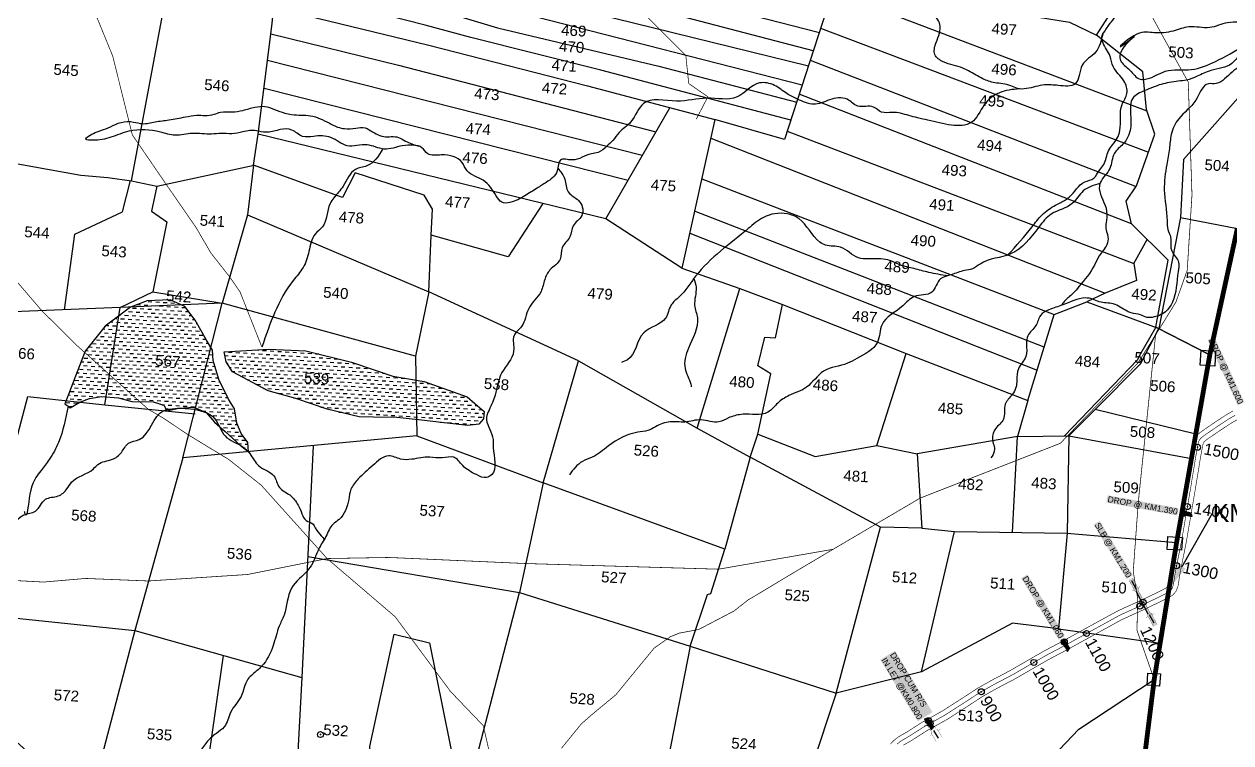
# Model space of a CAD drawing. Header units: inches. Extents: x 201618 to 222325, y 1599056 to 1612709.
# Drawn here: x 203298 to 205305, y 1600824 to 1602019 of the extents above; entities that cross this region are included whole.
import ezdxf
from ezdxf import colors
from ezdxf.entities.mleader import LeaderData, LeaderLine
from ezdxf.enums import TextEntityAlignment as Align
from ezdxf.math import Vec2, Vec3

# ---------------------------------------------------------------- set-up
doc = ezdxf.new("R2010")
doc.units = ezdxf.units.IN
doc.header["$LTSCALE"] = 15
doc.header["$MEASUREMENT"] = 0
doc.header["$PDMODE"] = 32
doc.header["$PDSIZE"] = 10
doc.linetypes.add('ACAD_ISO02W100', pattern=[15, 12, -3])
doc.linetypes.add('HIDDEN2', pattern=[0.1875, 0.125, -0.0625])
for name, color, linetype in [('CANAL1', 7, 'Continuous'), ('CSMark', 72, 'Continuous'), ('PLOTS', 7, 'Continuous'), ('PLOTS NO', 7, 'Continuous'), ('ROADS', 1, 'Continuous'), ('STREAMS', 4, 'Continuous'), ('STRUCTURE', 5, 'Continuous'), ('TANKS', 4, 'Continuous'), ('text2', 7, 'Continuous'), ('VILLAGE BOUNDARY STONES', 1, 'Continuous'), ('VILLAGE BOUNDAY', 5, 'Continuous'), ('VILLAGE STONES', 240, 'Continuous')]:
    doc.layers.add(name, color=color, linetype=linetype)
doc.styles.get("Standard").update_dxf_attribs({"font": 'arial.ttf'})
doc.dimstyles.get("Standard").update_dxf_attribs({"dimtxt": 0.18, "dimasz": 0.18, "dimexe": 0.18, "dimexo": 0.0625, "dimgap": 0.09, "dimtad": 0, "dimtih": 1, "dimtoh": 1, "dimdec": 4, "dimzin": 0, "dimdsep": 46, "dimtxsty": 'Standard', "dimcen": 0.09, "dimadec": 0, "dimazin": 0, "dimtfac": 1, "dimtdec": 4, "dimtofl": 0, "dimtmove": 0, "dimatfit": 3, "dimfxl": 1, "dimtolj": 1, "dimtzin": 0, "dimarcsym": 0})

# ---------------------------------------------------------------- blocks, each defined once
blk = doc.blocks.new('DROP')
h = blk.add_hatch()
h.set_pattern_fill('ANSI31', color=1, scale=10, angle=45)
h.set_pattern_definition([(90, (-324.4107, -25.7687), (-1.25, 0), [])])
h.paths.add_polyline_path([(-9.9, -4.3), (-13.8, 4.1), (13.8, 4.1), (10.2, -4.3)])
at = {"layer": 'STRUCTURE', "color": 5, "const_width": 0.49}
blk.add_lwpolyline([(-9.9, -4.3), (-13.8, 4.1), (13.8, 4.1), (10.2, -4.3), (-9.9, -4.3)], dxfattribs=at)
at = {"layer": 'STRUCTURE', "color": 5}
blk.add_circle((0, 0), 1.33, dxfattribs=at)
blk = doc.blocks.new('OT')
at = {"layer": 'STRUCTURE', "color": 190}
for points, const_width in [([(769775.2, 1706601.8), (769775.2, 1706597.8), (769769.2, 1706593.8), (769761.8, 1706593.8), (769754.4, 1706593.8), (769748.4, 1706597.8), (769748.4, 1706601.8)], 0.5), ([(769751.4, 1706595.8), (769729.4, 1706595.8)], 0.5), ([(769751.4, 1706579), (769729.4, 1706579)], 0.5), ([(769748.4, 1706573), (769748.4, 1706577), (769754.4, 1706581), (769761.8, 1706581), (769761.8, 1706581), (769761.8, 1706581), (769769.2, 1706581), (769775.2, 1706577), (769775.2, 1706573)], 0.5), ([(769761.8, 1706593.8), (769761.8, 1706581)], 2.5)]:
    blk.add_lwpolyline(points, dxfattribs=dict(at, const_width=const_width))
at = {"layer": 'STRUCTURE', "color": 0}
blk.add_circle((769761.8, 1706587.4), 1.87, dxfattribs=at)
blk.add_leader([(769732.6, 1706587.4), (769753.8, 1706587.4)], dimstyle='Standard', override={"dimasz": 10, "dimgap": 0.09, "dimtad": 0}, dxfattribs=at)
blk = doc.blocks.new('SLB')
at = {"layer": 'STRUCTURE'}
h = blk.add_hatch(dxfattribs=at)
h.set_pattern_fill('DOTS', color=6, scale=20, angle=320.3722, style=0)
h.set_pattern_definition([(320.372247934, (-159.4327, -72.9564), (1.2786241598, 0.5641323054), [0, -1.25])])
h.paths.add_polyline_path([(769699.5, 1706871.1), (769699.5, 1706861.1), (769729.1, 1706861.1), (769732.1, 1706863.1), (769792.1, 1706863.1), (769795.1, 1706861.1), (769824.7, 1706861.1), (769824.7, 1706871.1), (769795.1, 1706871.1), (769792.1, 1706869.1), (769732.1, 1706869.1), (769729.1, 1706871.1)])
at = {"layer": 'STRUCTURE', "color": 6, "linetype": 'ACAD_ISO02W100', "ltscale": 0.5, "const_width": 0.5}
for points in [[(769699.5, 1706871.1), (769729.1, 1706871.1)], [(769699.5, 1706861.1), (769729.1, 1706861.1)], [(769795.1, 1706871.1), (769824.7, 1706871.1)], [(769795.1, 1706861.1), (769824.7, 1706861.1)]]:
    blk.add_lwpolyline(points, dxfattribs=at)
at = {"layer": 'STRUCTURE', "color": 6, "const_width": 0.628}
for points in [[(769726.1, 1706877.1), (769726.1, 1706873.1), (769732.1, 1706869.1), (769792.1, 1706869.1), (769798.1, 1706873.1), (769798.1, 1706877.1)], [(769726.1, 1706855.1), (769726.1, 1706859.1), (769732.1, 1706863.1), (769792.1, 1706863.1), (769798.1, 1706859.1), (769798.1, 1706855.1)]]:
    blk.add_lwpolyline(points, dxfattribs=at)
at = {"layer": 'STRUCTURE', "color": 6}
blk.add_lwpolyline([(769732.1, 1706863.1), (769792.1, 1706863.1)], dxfattribs=at)
blk.add_lwpolyline([(769732.1, 1706863.1), (769792.1, 1706863.1)], dxfattribs=at)
at = {"layer": 'STRUCTURE', "color": 0}
blk.add_circle((769762.1, 1706866.1), 1.24, dxfattribs=at)
for points in [[(769703.8, 1706866), (769726.7, 1706866)], [(769818.6, 1706865.8), (769795.7, 1706865.8)]]:
    blk.add_leader(points, dimstyle='Standard', override={"dimasz": 10, "dimgap": 0.09, "dimtad": 0}, dxfattribs=at)

msp = doc.modelspace()

# ---------------------------------------------------------------- hatches: boundary and pattern name
at = {"layer": 'TANKS'}
h = msp.add_hatch(dxfattribs=at)
h.set_pattern_fill('DASH', color=256, scale=1.9816, angle=-3.6104)
h.set_pattern_definition([(356.38964, (193844.571, 1595630.348), (6.67528, 5.8829062), [6.2915795, -6.2915795])])
h.paths.add_polyline_path([(203671.2, 1601308.3), (203670.3, 1601323.9), (203659.4, 1601338.8), (203652.2, 1601355.7), (203648, 1601379.6), (203638.3, 1601395.7), (203621.8, 1601428.7), (203612.7, 1601460.1), (203611.6, 1601477.2), (203601.3, 1601494), (203582.4, 1601526.9), (203565.3, 1601550.1), (203540.9, 1601561), (203503.1, 1601559.4), (203475.3, 1601548.9), (203433.2, 1601517), (203399.6, 1601475.7), (203383.5, 1601433.9), (203371.8, 1601403.5), (203365.8, 1601388), (203371.4, 1601383.9), (203375, 1601381.3), (203390.7, 1601390.7), (203406.8, 1601396.8), (203426.7, 1601399.9), (203455.4, 1601398), (203477.2, 1601391.8), (203512.8, 1601391.5), (203530.5, 1601385.5), (203535.3, 1601376.2), (203555.3, 1601380.7), (203580.7, 1601382.2), (203600.9, 1601373.4), (203614.8, 1601357.7), (203632.4, 1601342.1), (203646, 1601330), (203657.4, 1601319.1)])
h.paths.add_polyline_path([(203630.9, 1601474.7), (203704.8, 1601478.9), (203766.8, 1601476.3), (203842.7, 1601457.5), (203911.5, 1601434), (203963.3, 1601425.3), (204034.9, 1601399.5), (204047.6, 1601388.5), (204063.3, 1601375), (204062.3, 1601363.3), (204054.5, 1601354.4), (204035.9, 1601352.1), (204001.7, 1601355.9), (203958.9, 1601360.6), (203933.6, 1601363.4), (203918.1, 1601365.1), (203879.5, 1601365.7), (203855.4, 1601366.1), (203802.2, 1601378.9), (203750.1, 1601396.9), (203703.9, 1601409.8), (203644.8, 1601441.1), (203634.3, 1601457.9)])

# ---------------------------------------------------------------- linework, layer by layer
at = {"color": 3}
msp.add_point((203791, 1600838, 23), dxfattribs=at)
at = {"layer": 'CANAL1', "color": 200, "const_width": 1}
for points in [[(204738.7, 1600821.9), (204744.3, 1600828), (204751.6, 1600833.7), (204766.4, 1600842.3), (204791.9, 1600858.6), (204808.1, 1600867.5), (204825.6, 1600877.4), (204860.1, 1600899.5), (204882.3, 1600914), (204891, 1600919.1), (204909.5, 1600929.4), (204938.2, 1600944.5), (204964.9, 1600959.9), (204993.8, 1600976.6), (205022.8, 1600991.9), (205078.1, 1601022.4), (205116.6, 1601043.5), (205154.1, 1601060.5), (205181.3, 1601073.5), (205191.1, 1601078.5), (205197.7, 1601082), (205200, 1601084.6), (205201.8, 1601089.7), (205204.7, 1601108.4), (205215.4, 1601161.8), (205230.2, 1601249.1), (205239.1, 1601302.9), (205242.4, 1601320.6), (205244.2, 1601329), (205248.9, 1601336.2), (205258.1, 1601343.2), (205279.9, 1601358.2), (205296.6, 1601369.1), (205308.5, 1601376.1)], [(204760.6, 1600820.4), (204774.7, 1600828.6), (204800.1, 1600844.8), (204815.9, 1600853.5), (204833.8, 1600863.6), (204868.8, 1600886), (204890.7, 1600900.4), (204898.9, 1600905.2), (204917.1, 1600915.4), (204945.9, 1600930.5), (204972.9, 1600946.1), (205001.6, 1600962.6), (205030.4, 1600977.8), (205085.8, 1601008.3), (205123.8, 1601029.2), (205160.8, 1601046), (205188.4, 1601059.2), (205198.5, 1601064.4), (205207.7, 1601069.2), (205214, 1601076.3), (205217.4, 1601085.7), (205220.4, 1601105.6), (205231.1, 1601158.9), (205246, 1601246.4), (205254.8, 1601300.1), (205258, 1601317.4), (205259.2, 1601322.7), (205260.8, 1601325.2), (205267.5, 1601330.3), (205288.9, 1601344.9), (205305, 1601355.5), (205316, 1601361.9)]]:
    msp.add_lwpolyline(points, dxfattribs=at)
at = {"layer": 'CANAL1', "color": 1, "linetype": 'HIDDEN2', "ltscale": 4, "const_width": 1}
msp.add_lwpolyline([(204749.8, 1600822), (204756.1, 1600827), (204770.5, 1600835.5), (204796, 1600851.7), (204812, 1600860.5), (204829.7, 1600870.5), (204864.5, 1600892.8), (204886.5, 1600907.2), (204894.9, 1600912.1), (204913.3, 1600922.4), (204942.1, 1600937.5), (204968.9, 1600953), (204997.7, 1600969.6), (205026.6, 1600984.8), (205081.9, 1601015.3), (205120.2, 1601036.4), (205157.4, 1601053.3), (205184.9, 1601066.3), (205194.8, 1601071.4), (205202.7, 1601075.6), (205207, 1601080.4), (205209.6, 1601087.7), (205212.5, 1601107), (205223.2, 1601160.4), (205238.1, 1601247.7), (205246.9, 1601301.5), (205250.2, 1601319), (205251.7, 1601325.9), (205254.8, 1601330.7), (205262.8, 1601336.8), (205284.4, 1601351.5), (205300.8, 1601362.3), (205312.2, 1601369)], dxfattribs=at)
at = {"layer": 'PLOTS'}
for points in [[(204392.2, 1601613.4), (204265.5, 1601695.5), (203687.6, 1601836.3), (203710.5, 1602020.4), (203735.3, 1602266), (203646, 1602313), (203314.1, 1602277.8), (203130.3, 1602301), (203158.1, 1602365.7), (203102.9, 1602358.1), (203099.8, 1602341.2), (202745.3, 1602371.7), (202665.7, 1602363.7), (202571.9, 1602268.6), (202561.7, 1602227.7), (202631.4, 1602113.3), (202621.4, 1601990.2), (202563, 1601989.3)], [(204707.3, 1602284.2), (204702.2, 1602258.3), (204754.3, 1602248.4), (204767.7, 1602118.3), (204902.8, 1602044.3), (205036.7, 1602022.8), (205081.8, 1602000.8), (205101.7, 1602032.3), (204925.2, 1602104.4), (204907.7, 1602226.8)], [(204702.2, 1602258.3), (204563, 1601827.7), (204447, 1601860.6), (204392.2, 1601613.4), (204488.6, 1601579.7), (204559.5, 1601553.1), (204764.9, 1601471.7), (204967.4, 1601393.3), (205011, 1601536.7), (205065.8, 1601557.8), (205182.4, 1601514.6), (205270.1, 1601469.7)], [(203732.1, 1602233.9), (204620.7, 1602005.6)], [(204610.6, 1601975.2), (203731, 1602205)], [(203726.1, 1602175), (204054.4, 1602085.3), (204602.4, 1601949.8)], [(204592.1, 1601918), (204146.1, 1602031.8), (204075.7, 1602047.5), (203952.6, 1602084.6), (203723.2, 1602146.1)], [(203719.8, 1602112.4), (203947.1, 1602054.9), (204085.3, 1602013.3), (204353.6, 1601949.5), (204583, 1601889.8)], [(203247.1, 1601794), (203392.7, 1601768.5), (203437.6, 1601764.4), (203476.8, 1601758.9), (203533.5, 1602061.3), (203369.3, 1602080.2), (203315.9, 1602090.7), (203254.4, 1602095.2)], [(204573.3, 1601859.6), (204257.2, 1601942.6), (204041, 1601997), (203965.4, 1602017.8), (203719.1, 1602081)], [(205165.6, 1601874.7), (204642.4, 1602073.5)], [(203713.2, 1602047.3), (203971.5, 1601984.4), (204235.2, 1601916.5), (204447, 1601860.6)], [(204622.8, 1602012.9), (205168.2, 1601806.6)], [(203708.4, 1602003.3), (203920.8, 1601951.1), (204348.8, 1601840.2)], [(205270.1, 1601469.7), (205180.5, 1601515.3), (205200.7, 1601626.9), (205139.6, 1601687.1), (205130.9, 1601725), (205148.4, 1601750.6), (205178.9, 1601836.5), (205164.7, 1601877.4), (205158.8, 1601940.1), (205081.8, 1602000.8)], [(204326.3, 1601801), (203702.9, 1601958.9)], [(204605.6, 1601959.6), (205147.7, 1601749.6)], [(205382, 1601932.3), (205343.3, 1601926), (205226.5, 1601794), (205221.3, 1601698), (205185.3, 1601513.2)], [(203697.2, 1601913), (204302.7, 1601760.1)], [(205139.6, 1601687.1), (204587.2, 1601902.7)], [(204265.5, 1601695.5), (204372, 1601880.4)], [(204160.9, 1601720.9), (204103.3, 1601632.2), (203975.3, 1601668.5), (203977.1, 1601711.6), (203963.7, 1601734.8), (203849, 1601771.9), (203827.5, 1601731.2), (203679.9, 1601784.9), (203687.6, 1601836.3)], [(204440.1, 1601829.7), (205096.1, 1601572), (205065.8, 1601557.8)], [(204567.3, 1601841.2), (205143.9, 1601621.5), (205148.2, 1601592.9), (205096.1, 1601572)], [(203679.9, 1601784.9), (203669.9, 1601702), (203627.5, 1601555.5), (203458.2, 1601548.1), (203512.1, 1601574.4), (203627.5, 1601555.5)], [(203476.8, 1601758.9), (203518.8, 1601750.2), (203680.6, 1601785.1)], [(203365.1, 1601544.3), (203382.6, 1601670), (203461.7, 1601707.4), (203474.9, 1601759.1)], [(203518.8, 1601750.2), (203509.9, 1601708.1), (203535.3, 1601690.7), (203512.1, 1601574.4)], [(204425.2, 1601762.4), (205011, 1601536.7)], [(203669.9, 1601702), (203971, 1601574.3), (203975.3, 1601668.5)], [(204994.4, 1601482), (204413.3, 1601708.6)], [(205221.3, 1601698), (205315.9, 1601679.7)], [(204405.2, 1601671.9), (204982.8, 1601443.9)], [(205143.9, 1601621.5), (205165.6, 1601661.5)], [(203971, 1601574.3), (203949.3, 1601467.2), (203627.5, 1601555.5)], [(203949.3, 1601467.2), (203951.5, 1601334.5), (204161.2, 1601256.8), (204220, 1601459.4), (203971, 1601574.3)], [(204220, 1601459.4), (204417.3, 1601347.6), (204488.6, 1601579.7)], [(203458.2, 1601548.1), (203197.2, 1601537.4)], [(203432.5, 1601386.1), (203458.2, 1601548.1)], [(203951.5, 1601334.5), (203562.1, 1601298.1), (203627.5, 1601555.5)], [(204417.3, 1601347.6), (204505.7, 1601299.3), (204518.2, 1601337.7), (204540.1, 1601437.7), (204518.5, 1601451), (204530.3, 1601498.8), (204547.9, 1601497.8), (204559.5, 1601553.1)], [(205180.5, 1601515.3), (205153.2, 1601468.5), (205150, 1601461.1), (205028.3, 1601334.6)], [(205079.2, 1601378.4), (205154.9, 1601454.6), (205185.3, 1601513.2)], [(204518.2, 1601337.7), (204613.5, 1601300.6), (204716.2, 1601318.6), (204764.9, 1601471.7)], [(203274.6, 1601286.4), (203304.2, 1601400.2), (203432.5, 1601386.1), (203582.8, 1601371.6)], [(204967.4, 1601393.3), (204950.1, 1601333.8), (205035.4, 1601334.7), (205239.5, 1601296.8)], [(205246.7, 1601337.3), (205079.2, 1601378.4), (205035.4, 1601334.7)], [(204950.1, 1601333.8), (204783.2, 1601304.9)], [(204941.7, 1601174.1), (204950.1, 1601333.8)], [(205035.4, 1601334.7), (205033.1, 1601172.7), (205018.2, 1601013.7), (205187.4, 1600989.8)], [(203778.9, 1601318.3), (203760.1, 1600932.8)], [(204716.2, 1601318.6), (204783.2, 1601304.9), (204791.4, 1601181.2), (204722.5, 1601183.1), (204505.7, 1601299.3)], [(203562.1, 1601298.1), (203482.1, 1601011.1)], [(204505.7, 1601299.3), (204463.5, 1601146.4), (204161.2, 1601256.8)], [(204161.2, 1601256.8), (204121.8, 1601074.1), (204405.6, 1600984.9), (204434.6, 1601070.9), (204440.5, 1601072.4), (204463.5, 1601146.4)], [(204405.6, 1600984.9), (204648.8, 1600906.7), (204722.5, 1601183.1)], [(204790.4, 1600942.2), (204845.4, 1601175.5)], [(204791.4, 1601181.2), (204845.4, 1601175.5), (205032.2, 1601172.7), (205214.8, 1601157.2)], [(203769.9, 1601134), (204121.8, 1601074.1)], [(204028.6, 1600713.6), (204121.8, 1601074.1)], [(203285.5, 1601031.7), (203482.1, 1601011.1), (203405.5, 1600717.8), (203256.1, 1600851.8)], [(203482.1, 1601011.1), (203760.1, 1600932.8), (203744, 1600632.8)], [(205018.2, 1601013.7), (204941.7, 1601023.2), (204790.4, 1600942.2), (204648.8, 1600906.7)], [(203883, 1600693.4), (203873.4, 1600818), (203913.7, 1601004.9), (203972.5, 1600990.4), (204028.6, 1600713.6)], [(203587.3, 1600672.2), (203630, 1600969.4)], [(204405.6, 1600984.9), (204346.3, 1600681.2)], [(204943.6, 1600733), (205052, 1600847.1), (205177.6, 1600929.6)], [(204648.8, 1600906.7), (204566.7, 1600659.7)]]:
    msp.add_lwpolyline(points, dxfattribs=at)
at = {"layer": 'ROADS', "const_width": 1.19}
for points in [[(203408, 1603331.1), (203393.2, 1603205.1), (203384.8, 1603142.8), (203358.1, 1603084.6), (203395.5, 1602999.1), (203516.8, 1602891.7), (203666.5, 1602832.3), (203747, 1602811.3), (204031.6, 1602509.2), (204064.9, 1602366.9), (204100.3, 1602344.7), (204136.5, 1602333.6), (204267.5, 1602224), (204286.5, 1602172.4), (204310.1, 1602094), (204312.7, 1602053), (204398.6, 1601967.4), (204403.5, 1601920.6), (204435.3, 1601898.6), (204416, 1601861.3)], [(203802.1, 1601130.7), (203692.5, 1601252.7), (203638.4, 1601295.5), (203571.8, 1601336), (203530.8, 1601363.5), (203504.3, 1601379.2), (203387.3, 1601483.8), (203327.7, 1601542.7), (203222.2, 1601665.7), (203076.3, 1601822.3), (203023.7, 1601889.3), (202977.2, 1601920), (202908.7, 1601958), (202879.7, 1601987.6), (202853.6, 1602017.8), (202797.2, 1602071.7), (202756.8, 1602098.6), (202748.8, 1602111.2), (202685.3, 1602332.5)], [(202536.5, 1601156.6), (202838.9, 1601129.9), (202891.2, 1601115), (203330.5, 1601091.6), (203400.5, 1601097.6), (203505, 1601093.4), (203669.9, 1601104.2), (203779.4, 1601126.1), (203802.1, 1601130.7), (203904.9, 1601132.5), (204132.2, 1601122.4), (204453.1, 1601113), (204643.6, 1601146.1), (204788.1, 1601231.1), (205021.4, 1601322.3), (205150.1, 1601455.4), (205189.7, 1601518.3), (205213.7, 1601557.2), (205232.5, 1601610), (205240.4, 1601735.5), (205234.2, 1601923), (205199.8, 1601984.9), (205159.6, 1602058.2)], [(203693.6, 1601482.3), (203657.2, 1601574.3), (203640.1, 1601599), (203608.8, 1601638.8), (203584.5, 1601680.6), (203534.1, 1601753.5), (203478.1, 1601835.3), (203474.1, 1601851.4), (203455.1, 1601927.8), (203445.6, 1601966.1), (203404.9, 1602065.6)], [(205179.9, 1601502.7), (205151.1, 1601224.2), (205142.7, 1601109.3), (205150.2, 1601063.2), (205148.9, 1601011.5), (205177.6, 1600929.6)], [(203802.1, 1601130.7), (203915.4, 1601033.8), (204007.1, 1600909.9), (204061.8, 1600852.7), (204091, 1600725.6), (204163.5, 1600300.4), (204212.6, 1600196.1), (204256.1, 1600089.4)], [(204191.8, 1600815.1), (204225, 1600855.9), (204242.9, 1600871.6), (204282.2, 1600904.1), (204315.2, 1600944.3), (204345.9, 1600981.7), (204373.1, 1601000.8), (204387.9, 1601006.7), (204420, 1601012.7), (204478.7, 1601043.4), (204502.3, 1601061.9), (204533.5, 1601080.5), (204567.2, 1601100.8), (204643.6, 1601146.1)]]:
    msp.add_lwpolyline(points, dxfattribs=at)
at = {"layer": 'STREAMS'}
for points in [[(205092.1, 1602002.7), (205080.2, 1601972.8), (205058, 1601951), (205046.3, 1601920.1), (205018, 1601917.3), (204995.2, 1601918.2), (204965.2, 1601912.2), (204950.1, 1601912.4), (204939.1, 1601917), (204912.3, 1601922), (204892.6, 1601928.5), (204868.8, 1601941.7), (204859.4, 1601946.3), (204826.8, 1601956.7), (204812.7, 1601968.7), (204814.9, 1601988.8), (204821.3, 1602018.8), (204806.5, 1602042.1), (204795.9, 1602065.8), (204778.7, 1602089.9), (204759.9, 1602103.8), (204741.9, 1602134.2), (204728.9, 1602161.3), (204720.5, 1602171.1), (204692.2, 1602196.8), (204653.3, 1602210.3), (204627.2, 1602218.7), (204618.4, 1602220.3), (204608.1, 1602217.6), (204596.9, 1602220.6), (204586.4, 1602226.6), (204575.9, 1602229.4), (204550, 1602226.9), (204544.7, 1602226.4), (204517.2, 1602237.8), (204501, 1602236.7), (204482.8, 1602239.8), (204467.7, 1602246.1), (204451.7, 1602246.8), (204443.2, 1602247.1), (204411.3, 1602262.2), (204393.8, 1602263.3), (204376.1, 1602271.4), (204363.2, 1602282.2), (204345, 1602282.1), (204335.4, 1602285.5), (204297.3, 1602317.4), (204288.3, 1602331.1), (204278.1, 1602342.4), (204253.3, 1602351.9), (204231.2, 1602357.2), (204216.2, 1602361.4), (204206.8, 1602364.8), (204194.9, 1602370.1), (204185.8, 1602378), (204182, 1602389.8), (204178.8, 1602401.1), (204175.8, 1602407.6), (204154.1, 1602424.4), (204134.9, 1602422.8), (204121.2, 1602418.3), (204096.1, 1602422.9), (204083.5, 1602422), (204064, 1602414.3), (204047.7, 1602415.3), (204032.3, 1602412.6), (204003.2, 1602395.5), (203993.1, 1602389.7), (203985.7, 1602388.5), (203952.6, 1602369.8), (203936.6, 1602359.8), (203913.8, 1602358.2), (203902.9, 1602357.2), (203873.7, 1602340.7), (203852.3, 1602325.8), (203835.1, 1602322), (203827.1, 1602323.2), (203814.5, 1602330.3), (203787.3, 1602339.6), (203769.9, 1602343.6), (203751, 1602346.8), (203733.9, 1602350.2), (203720, 1602361.1), (203697.8, 1602370.1), (203682.9, 1602377.8), (203659, 1602380.9), (203637.6, 1602384.8), (203625.6, 1602375.8), (203582.2, 1602330.7), (203533.5, 1602328.9), (203488.7, 1602321.9), (203455.9, 1602326.3), (203426.7, 1602327.3), (203392.3, 1602342.8), (203366.8, 1602347.2), (203355.2, 1602355.8), (203332.8, 1602350.3), (203320.3, 1602345.8), (203286.7, 1602334.6), (203260.2, 1602330.3), (203235.3, 1602316.6), (203194.9, 1602301.5), (203181.6, 1602289), (203165.4, 1602286), (203151.9, 1602281.1), (203117.9, 1602273.3), (203096.8, 1602270.6), (203086.9, 1602274.1), (203051.1, 1602280), (203006.6, 1602300.3), (202971.2, 1602296.6), (202939, 1602271.9), (202927.2, 1602250.6), (202909.2, 1602243.7), (202889.7, 1602241.8), (202874.6, 1602235.5), (202857.4, 1602228.7), (202834.4, 1602232.9), (202819.5, 1602237.5), (202772.4, 1602246.3), (202758.2, 1602268.3), (202738.1, 1602278.4), (202732.3, 1602288.7), (202739.5, 1602309.8), (202740.6, 1602332), (202736.4, 1602354), (202727.7, 1602374.2), (202723.6, 1602383.3), (202719.9, 1602406.7), (202718.5, 1602433.7), (202741.9, 1602455.5), (202767.2, 1602470.4), (202791.2, 1602487.1), (202808, 1602503.1), (202819.1, 1602527.1), (202834.7, 1602545.4), (202843, 1602556), (202852.6, 1602577.6), (202859.9, 1602585.7), (202874.7, 1602584.9), (202886.6, 1602582.8), (202914.3, 1602587.6), (202933.5, 1602582.8), (202943.5, 1602582.7), (202958.9, 1602581), (202974.3, 1602576.5), (202981.8, 1602574.7), (203007.6, 1602577.9), (203025, 1602599.6), (203049.1, 1602615), (203064.4, 1602624.3), (203071.4, 1602631.7), (203077.5, 1602635.8)], [(204934.3, 1601635.6), (204974.6, 1601682.3), (204990.8, 1601701.9), (205013.7, 1601718.5), (205030.2, 1601727.2), (205036.2, 1601731.6), (205062, 1601756.9), (205077.1, 1601763.3), (205086.9, 1601777.2), (205093.6, 1601786.2), (205101.5, 1601808.6), (205116, 1601829.5), (205120.6, 1601842.9), (205124.1, 1601885.6), (205132.3, 1601904.2), (205127.2, 1601925), (205109.3, 1601948.8), (205104.2, 1601965.7), (205092.1, 1601989.2), (205090.3, 1601997.5), (205095.8, 1602008.3), (205105.9, 1602022.9), (205115.8, 1602036.1), (205123.6, 1602060.7), (205137.7, 1602070.2), (205148.7, 1602079.1), (205158.1, 1602090.6), (205172.7, 1602100.7), (205187, 1602106.5), (205198.3, 1602111.8), (205213.2, 1602122), (205252.6, 1602126.4), (205275.7, 1602123.2), (205302.4, 1602121.8), (205321, 1602122.7), (205346.2, 1602115.1), (205368.2, 1602122.1), (205390.3, 1602134.7), (205405.6, 1602165.3), (205420.5, 1602180.6), (205431.7, 1602215), (205443, 1602227.4), (205453.4, 1602243.4), (205470.6, 1602285.2), (205470.1, 1602284.4)], [(205376.9, 1602015.2), (205386, 1602024.2), (205387.8, 1602017.4), (205369, 1601992.3), (205361.4, 1601971.1), (205335.4, 1601956.5), (205307.1, 1601939.6), (205294.7, 1601928.5), (205280.8, 1601920.5), (205267.7, 1601920.1), (205246.7, 1601892.9), (205218.3, 1601862.1), (205205.9, 1601835.7), (205202.9, 1601812.6), (205198.6, 1601786.1), (205194.3, 1601743.7), (205199, 1601692.4), (205200.2, 1601677.7), (205204.9, 1601665.5), (205205.5, 1601646.6), (205207.2, 1601641.4), (205218.1, 1601623.5), (205217.5, 1601607.9), (205207.9, 1601557.2), (205196.4, 1601541.1), (205174.3, 1601531.8), (205165.5, 1601531.6), (205154.6, 1601536.2), (205139.5, 1601539.2), (205132.5, 1601542), (205109.4, 1601554.3), (205086.3, 1601557.6), (205075.1, 1601562.1), (205063.1, 1601564), (205025.4, 1601552.4), (205002.4, 1601544.5), (204988.5, 1601535), (204980.7, 1601518), (204967.4, 1601501.1), (204965.3, 1601487.8), (204963.9, 1601466.5), (204951.8, 1601446.3), (204949.2, 1601427.2), (204947.7, 1601415.1), (204941.4, 1601403.4), (204929.9, 1601387.4), (204926.8, 1601362.3), (204913.7, 1601346.6), (204908.5, 1601330), (204911.7, 1601309.7), (204906.1, 1601298.4)], [(205376.9, 1602015.2), (205365.2, 1602005.8), (205350.8, 1601984.5), (205325.7, 1601973.7), (205306.6, 1601953.9), (205271.7, 1601942.2), (205249, 1601932.6), (205231.3, 1601926.3), (205217.7, 1601924.7), (205202.3, 1601922.2), (205189.4, 1601919.2), (205161.8, 1601908.8), (205142, 1601896.2), (205138.2, 1601871.8), (205138.1, 1601846.1), (205125.6, 1601819.6), (205111.3, 1601804.6), (205103.9, 1601779.4), (205088.2, 1601756.4), (205086.5, 1601750.6), (205097.5, 1601713.3), (205098.3, 1601693), (205097, 1601680.2), (205100.6, 1601665.9), (205098.9, 1601652.6), (205086, 1601634.1), (205078.4, 1601618.8), (205052.4, 1601583), (205042.3, 1601571.2), (205028.3, 1601558.5), (205023.7, 1601551.8)], [(204953.6, 1601911.7), (204920.1, 1601905.4), (204895, 1601885.2), (204873.5, 1601855.9), (204840.6, 1601851.4), (204801.3, 1601859.8), (204783.9, 1601863.5), (204755.7, 1601871.1), (204741.7, 1601872.7), (204724.1, 1601873.1), (204710.9, 1601881.4), (204684.6, 1601883.1), (204666.7, 1601894.4), (204637.5, 1601893.3), (204611.3, 1601886.1), (204584.6, 1601894.7), (204566.7, 1601903.9), (204546, 1601917.6), (204521.4, 1601921.5), (204483.8, 1601898.4), (204433.9, 1601896.2), (204383.2, 1601891.4), (204328.3, 1601887.6), (204307.1, 1601856.9), (204287.6, 1601838.9), (204277.3, 1601826.1), (204266.9, 1601816), (204253.1, 1601806.1), (204241.5, 1601803.8), (204226.4, 1601797.9), (204209.1, 1601793.5), (204190.1, 1601793.3), (204184.7, 1601775.6), (204166.6, 1601756.3), (204151.3, 1601746.7), (204131.1, 1601733.9), (204106.2, 1601722.8), (204092.6, 1601723.2), (204083.3, 1601733.7), (204061.8, 1601759.7), (204035, 1601775.6), (204026.7, 1601789.1), (203992, 1601801.9), (203969.5, 1601803.9), (203959.7, 1601813.9), (203946.3, 1601817.9), (203926.8, 1601817.1), (203897, 1601811.6), (203868.6, 1601818.6), (203835.4, 1601817), (203808.4, 1601830.8), (203779.2, 1601832.7), (203761.3, 1601832.7), (203743.6, 1601843.3), (203724.2, 1601844), (203703.4, 1601839.5), (203673.7, 1601842.5), (203662, 1601840.1), (203643.4, 1601837), (203626.1, 1601837.6), (203609.7, 1601836.5), (203578.2, 1601837.6), (203549.2, 1601834.5), (203524.8, 1601839.8), (203472.6, 1601841.2), (203442.5, 1601831.2), (203410.8, 1601826.2), (203401.3, 1601827.8), (203416.4, 1601839), (203434.1, 1601845.3), (203450, 1601852.5), (203459.5, 1601856), (203480.3, 1601856.6), (203494.6, 1601853.9), (203516, 1601856.8), (203539.1, 1601860.1), (203566.4, 1601865.1), (203585.3, 1601867.8), (203598.5, 1601867.6), (203614.2, 1601869.5), (203625, 1601873.2), (203644.1, 1601873.4), (203662.1, 1601876), (203682.1, 1601881.3), (203698.4, 1601882.6), (203714.5, 1601877.5), (203732, 1601871.6), (203743.1, 1601869.1), (203774.6, 1601866.9), (203805.3, 1601855), (203819.6, 1601848.3), (203831.1, 1601845.6), (203849.6, 1601846.5), (203865.5, 1601847), (203871.8, 1601843.8), (203896.4, 1601832.5), (203920.9, 1601831.1), (203932.4, 1601824.9), (203954, 1601816.6)], [(203894.7, 1601811.8), (203868.1, 1601783.7), (203849.2, 1601777.8), (203828.7, 1601749.8), (203813.3, 1601730.7), (203807.1, 1601721), (203794.3, 1601682.5), (203782, 1601670.2), (203771.9, 1601641.4), (203762.1, 1601614.8), (203745.6, 1601593), (203693.6, 1601482.3)], [(204185.7, 1601780), (204197.4, 1601761.5), (204203.1, 1601740.3), (204222.6, 1601723.6), (204225.5, 1601700.9), (204211.3, 1601684), (204205.8, 1601665.9), (204193.2, 1601647.5), (204189.7, 1601628.7), (204172.7, 1601610.6), (204163.9, 1601594.7), (204157.8, 1601574.8), (204137.4, 1601546.6), (204125.5, 1601516.5), (204113.1, 1601501.8), (204112.3, 1601475.3), (204092.7, 1601439.8), (204081.5, 1601402.5), (204071.4, 1601377.6), (204067.2, 1601365.6), (204077.4, 1601333), (204078.4, 1601315.6), (204075.2, 1601269.7), (204067.4, 1601265.4), (204050.3, 1601270.2), (204027.7, 1601285.3), (204012.6, 1601299.2), (203993.4, 1601298), (203972.7, 1601299.3), (203942.8, 1601295.7), (203924.4, 1601296.2), (203904.6, 1601301.6), (203878.1, 1601285.5), (203853.8, 1601263.2), (203841.8, 1601245.9), (203838, 1601229.1), (203822, 1601195.9), (203812.1, 1601188), (203800.1, 1601167.4), (203788.1, 1601146.6), (203780, 1601127.4), (203771.2, 1601112.8), (203742.8, 1601081.3), (203730.4, 1601036.5), (203722.3, 1601018.1), (203712.4, 1600985.9), (203693.2, 1600951.6), (203678.4, 1600938.3), (203670.4, 1600930.1), (203659, 1600901.3), (203641.5, 1600874.9), (203631.1, 1600850.8), (203618, 1600840), (203603.1, 1600826.8), (203576.4, 1600791.8), (203552.6, 1600770.4), (203519.9, 1600700), (203499.2, 1600657.8), (203505.9, 1600643.2), (203498.8, 1600613.7), (203501.7, 1600598.2), (203485.4, 1600566.1), (203481.4, 1600533.6), (203467.6, 1600522.8), (203426, 1600454.1), (203420.2, 1600428.7), (203411, 1600415.4), (203409.9, 1600393.5), (203393.8, 1600358.4), (203391.8, 1600342.8), (203383.7, 1600318.3), (203389.8, 1600283.4), (203394.2, 1600266.5), (203400.9, 1600224.8), (203410.3, 1600202.9), (203409.6, 1600184.7), (203426.6, 1600165.5), (203432.1, 1600148.7), (203437.4, 1600131.5), (203452.6, 1600101.5), (203457.1, 1600084.1), (203461.3, 1600077.5)], [(205087.4, 1601754.2), (205059.5, 1601741.9), (205041.4, 1601721.1), (205006.3, 1601703.5), (204985.6, 1601681.8), (204938.6, 1601637.2), (204887.9, 1601620.5), (204875.4, 1601612.5), (204862.3, 1601609.7), (204840, 1601602.6), (204822.4, 1601595.7), (204807.8, 1601573.6), (204778.5, 1601566.2), (204759.5, 1601550.8), (204724.9, 1601519.8), (204717.4, 1601490.5), (204683.1, 1601463.5), (204667.4, 1601455.4), (204627.8, 1601442.2), (204599.4, 1601415.7), (204570.1, 1601401.7), (204551.5, 1601389.1), (204535.3, 1601374.2), (204525.4, 1601370.7), (204504.1, 1601370.8), (204490.7, 1601370.3), (204469.5, 1601364.5), (204453.7, 1601357.8), (204424.1, 1601361.4), (204396.8, 1601357.7), (204372.6, 1601358.1), (204348.2, 1601349.8), (204335.5, 1601343.4), (204318.7, 1601340.7), (204270.1, 1601317.9), (204243.1, 1601299.3), (204226.7, 1601292.2), (204205, 1601270.1)], [(204833.7, 1601600.9), (204802.6, 1601606.5), (204778.2, 1601612.8), (204754.6, 1601619.2), (204734.6, 1601627.3), (204702.3, 1601629), (204685.6, 1601630.7), (204656, 1601648.3), (204630.9, 1601652), (204621.7, 1601656.9), (204586.5, 1601696), (204567.1, 1601703.8), (204527.8, 1601698), (204502.5, 1601679.4), (204414.9, 1601600.3), (204387.5, 1601565.9), (204374.4, 1601552.5), (204364.8, 1601530.4), (204328.7, 1601506), (204301.6, 1601461.1), (204291.4, 1601456.9)], [(204412.1, 1601596.6), (204415.7, 1601581.8), (204413.3, 1601551.7), (204417.9, 1601531.1), (204402.9, 1601480.5), (204397.3, 1601447), (204406.8, 1601420.7), (204407.8, 1601416.3)], [(202982.4, 1599800.1), (202999, 1599819.6), (202992.5, 1599860.7), (203002.3, 1599886.7), (203004.2, 1599900.6), (203016.4, 1599920.9), (203017, 1599941.6), (203005.3, 1599962.3), (202994.7, 1599977), (202992.6, 1600000.4), (202988.1, 1600017.1), (202976.9, 1600037.8), (202979.8, 1600055.7), (202977.4, 1600087.8), (202975.2, 1600094.3), (202967.8, 1600120.2), (202942.5, 1600149.2), (202931.4, 1600168.6), (202937.7, 1600182), (202953.5, 1600196.3), (202961.4, 1600206.4), (202976.4, 1600243.7), (202984.6, 1600260.4), (202998.7, 1600290.6), (203034.4, 1600324.3), (203044.9, 1600350.3), (203051.8, 1600376.4), (203060.7, 1600391), (203060.6, 1600417.3), (203063, 1600426.9), (203073.8, 1600433.1), (203085.3, 1600459.4), (203099, 1600474.3), (203117.8, 1600517.8), (203132.3, 1600545.5), (203143.2, 1600588.1), (203155.7, 1600609.8), (203166.9, 1600634.6), (203184.4, 1600656.2), (203192.6, 1600696.8), (203209.9, 1600717.2), (203209.5, 1600737.6), (203211.7, 1600750.9), (203226.3, 1600770.4), (203223.1, 1600802), (203220.5, 1600821.7), (203228, 1600840.8), (203228.2, 1600865.7), (203237.1, 1600914), (203236.7, 1600935.3), (203249.1, 1600958.1), (203250.7, 1600984.4), (203252.2, 1601006.8), (203259.1, 1601035.1), (203265.9, 1601060.5), (203267.5, 1601077.1), (203269, 1601082.2), (203260.5, 1601127.7), (203270.3, 1601158), (203297.6, 1601203.3), (203317, 1601209.6), (203333.8, 1601229.3), (203354.9, 1601234.8), (203369.5, 1601246.6), (203377.1, 1601257.6), (203413.7, 1601280.1), (203420.9, 1601287.2), (203444.9, 1601295.7), (203459.9, 1601307.1), (203471.7, 1601322.4), (203489.5, 1601328.6), (203530.3, 1601376.7), (203540.3, 1601379.3), (203574.7, 1601379.6), (203615, 1601363.5), (203632.4, 1601334.6), (203662.3, 1601316.1), (203673.6, 1601305.2), (203688.4, 1601284.8), (203713.5, 1601268), (203722.7, 1601249.1), (203739.9, 1601236.4), (203753.8, 1601219.4), (203760.2, 1601205.3), (203767.5, 1601193.7), (203776.8, 1601189.7), (203784.9, 1601177.6), (203796.9, 1601161.6), (203795.9, 1601162.2)], [(203371.4, 1601383.9), (203355.4, 1601323.9), (203339.9, 1601295.3), (203326.4, 1601277.2), (203307.8, 1601237.5), (203300.3, 1601204.2), (203298.9, 1601209)]]:
    msp.add_spline(points, degree=3, dxfattribs=at)
msp.add_open_spline([(205121.4, 1601982), (205117.6, 1601980.3), (205150.2, 1602010.2), (205177.5, 1602003.3), (205208.2, 1602005.9), (205237.2, 1602018.7), (205269.3, 1602009), (205300.8, 1602026.5), (205339.4, 1602017.4), (205357.7, 1602041.2), (205394.6, 1602046.1), (205344.4, 1602006.4), (205322.1, 1601978.3), (205282, 1601958.3), (205240.1, 1601939.3), (205197.7, 1601947.1), (205173.5, 1601928.4), (205149.5, 1601926.4), (205138.2, 1601944), (205118.4, 1601956.6), (205121.4, 1601980.7), (205161.4, 1602011.9), (205124.6, 1601983.5), (205121.4, 1601982)], degree=3, knots=[0, 0, 0, 0, 86.740264, 158.825379, 239.569277, 307.832487, 394.819016, 472.187356, 568.448234, 658.275927, 680.317022, 808.52693, 880.468502, 1012.898891, 1119.708478, 1228.89047, 1312.565654, 1340.946843, 1398.090416, 1455.105288, 1501.589293, 1575.895754, 1648.086335, 1648.086335, 1648.086335, 1648.086335], dxfattribs=at)
at = {"layer": 'TANKS'}
for points in [[(203671.2, 1601308.3), (203670.3, 1601323.9), (203659.4, 1601338.8), (203652.2, 1601355.7), (203648, 1601379.6), (203638.3, 1601395.7), (203621.8, 1601428.7), (203612.7, 1601460.1), (203611.6, 1601477.2), (203601.3, 1601494), (203582.4, 1601526.9), (203565.3, 1601550.1), (203540.9, 1601561), (203503.1, 1601559.4), (203475.3, 1601548.9), (203433.2, 1601517), (203399.6, 1601475.7), (203383.5, 1601433.9), (203371.8, 1601403.5), (203365.8, 1601388), (203371.4, 1601383.9), (203375, 1601381.3), (203390.7, 1601390.7), (203406.8, 1601396.8), (203426.7, 1601399.9), (203455.4, 1601398), (203477.2, 1601391.8), (203512.8, 1601391.5), (203530.5, 1601385.5), (203535.3, 1601376.2), (203555.3, 1601380.7), (203580.7, 1601382.2), (203600.9, 1601373.4), (203614.8, 1601357.7), (203632.4, 1601342.1), (203646, 1601330), (203657.4, 1601319.1)], [(203630.9, 1601474.7), (203704.8, 1601478.9), (203766.8, 1601476.3), (203842.7, 1601457.5), (203911.5, 1601434), (203963.3, 1601425.3), (204034.9, 1601399.5), (204047.6, 1601388.5), (204063.3, 1601375), (204062.3, 1601363.3), (204054.5, 1601354.4), (204035.9, 1601352.1), (204001.7, 1601355.9), (203958.9, 1601360.6), (203933.6, 1601363.4), (203918.1, 1601365.1), (203879.5, 1601365.7), (203855.4, 1601366.1), (203802.2, 1601378.9), (203750.1, 1601396.9), (203703.9, 1601409.8), (203644.8, 1601441.1), (203634.3, 1601457.9)]]:
    msp.add_lwpolyline(points, close=True, dxfattribs=at)
at = {"layer": 'text2', "color": 2, "linetype": 'Continuous'}
for p in [(205249.6, 1601315.7), (205232.9, 1601217.1), (205214.9, 1601118.7), (205153.9, 1601051.7), (205065, 1601006), (204977.4, 1600957.9), (204890, 1600909.3), (204805, 1600856.6)]:
    msp.add_point(p, dxfattribs=at)
at = {"layer": 'text2', "color": 3, "linetype": 'Continuous'}
for p in [(205226, 1601206, 17), (205159, 1601058, 16), (205028, 1600992, 15), (204802, 1600861, 14)]:
    msp.add_point(p, dxfattribs=at)
at = {"layer": 'VILLAGE BOUNDARY STONES'}
for points in [[(205255.8, 1601477.1), (205279.7, 1601475.6), (205278.2, 1601450.8), (205254.2, 1601452.3)], [(205200.5, 1601167.3), (205224.5, 1601165.8), (205223.1, 1601144.4), (205199.1, 1601145.9)], [(205167, 1600940.3), (205187.8, 1600939), (205186.5, 1600918.6), (205165.7, 1600919.9)]]:
    msp.add_lwpolyline(points, close=True, dxfattribs=at)
at = {"layer": 'VILLAGE BOUNDAY', "linetype": 'ACAD_ISO02W100', "ltscale": 0.2, "const_width": 8}
msp.add_lwpolyline([(203086.2, 1599444.2), (203366.7, 1599523.1), (203571.6, 1599625.3), (203791.1, 1599689.2), (204060.3, 1599886.8), (204282.8, 1600002.6), (204286.1, 1600064.3), (204752.3, 1600223.1), (205100.3, 1600433.1), (205152.1, 1600724.8), (205177.6, 1600929.6), (205214.8, 1601157.2), (205270.1, 1601469.7), (205315.9, 1601679.7)], dxfattribs=at)

# ---------------------------------------------------------------- block references
for p, xscale, yscale, zscale, rotation in [((205230.9, 1601205.3), 0.8, 0.8, 0.8, 168.888019354971), ((205030.6, 1600987), 0.8, 0.8, 0.8, 120.6314793015025), ((204804, 1600856.6, 14), 0.7999999999999999, 0.7999999999999999, 0.7999999999999999, 123.5535087009804)]:
    msp.add_blockref('DROP', p, dxfattribs=dict(xscale=xscale, yscale=yscale, zscale=zscale, rotation=rotation))
at = {"layer": 'STRUCTURE', "color": 0, "xscale": 0.7, "yscale": 0.7, "zscale": 0.7}
for name, p, rotation in [('SLB', (-1103001.2, 1519692.4, 16), 297.8335405695378), ('OT', (1506825.4, 1749808.8), 120.8045525185911)]:
    msp.add_blockref(name, p, dxfattribs=dict(at, rotation=rotation))

# ---------------------------------------------------------------- texts
at = {"layer": 'CSMark', "color": 1}
for s, rotation, p in [('1500', 349.3972, (205260.4, 1601313.6)), ('1400', 350.3757, (205243.7, 1601215.2)), ('1300', 348.6548, (205225.7, 1601116.5)), ('1200', 294.4603, (205162.1, 1601016.5)), ('1100', 298.8693, (205070.3, 1600996.4)), ('1000', 299.997, (204982.9, 1600948.3)), ('900', 299.9781, (204895.5, 1600899.7))]:
    msp.add_text(s, height=19, rotation=rotation, dxfattribs=at).set_placement(p, align=Align.MIDDLE_LEFT)
at = {"layer": 'PLOTS NO'}
for s, p in [('469', (204190.8, 1602001)), ('497', (204906.6, 1602003.3)), ('470', (204187.3, 1601974)), ('503', (205200.6, 1601964.7)), ('545', (203346.5, 1601935.4)), ('471', (204175, 1601942.6)), ('496', (204906.4, 1601936.5)), ('546', (203597.3, 1601910.1)), ('473', (204046.3, 1601895.3)), ('472', (204158.8, 1601904.8)), ('495', (204886.2, 1601883.9)), ('474', (204032, 1601837.4)), ('494', (204882.6, 1601809.9)), ('476', (204026.7, 1601789.1)), ('504', (205260.7, 1601776.8)), ('493', (204823.7, 1601768.5)), ('475', (204340, 1601743.5)), ('477', (203997.7, 1601715.6)), ('491', (204803, 1601711.3)), ('541', (203589.8, 1601684.5)), ('478', (203821, 1601690.2)), ('544', (203298, 1601665.3)), ('490', (204772.1, 1601651.5)), ('543', (203426.3, 1601633.8)), ('489', (204728.5, 1601608.1)), ('488', (204698.9, 1601571.3)), ('505', (205229.2, 1601589.1)), ('542', (203533.8, 1601558.9)), ('540', (203795.1, 1601564.7)), ('479', (204234.7, 1601563.4)), ('492', (205139.1, 1601562.1)), ('487', (204674.7, 1601525.1)), ('566', (203273.7, 1601464.2)), ('567', (203515.7, 1601451.5)), ('484', (205045.2, 1601450.9)), ('507', (205144.2, 1601456.5)), ('539', (203763.2, 1601422.5)), ('538', (204062.3, 1601413)), ('480', (204470.4, 1601416.7)), ('486', (204609.4, 1601411.3)), ('506', (205170.4, 1601409.6)), ('485', (204817.4, 1601372.6)), ('508', (205136.6, 1601333.4)), ('526', (204311.5, 1601302.3)), ('481', (204660.1, 1601260)), ('482', (204851.1, 1601246.4)), ('483', (204972.6, 1601248.2)), ('509', (205109.4, 1601241.3)), ('568', (203376, 1601194.3)), ('537', (203955.3, 1601202.3)), ('536', (203635, 1601130.8)), ('527', (204257.3, 1601091.5)), ('512', (204740.9, 1601091.6)), ('511', (204904.2, 1601081.4)), ('510', (205089.4, 1601074.9)), ('525', (204562.4, 1601061.7)), ('572', (203347.1, 1600895.2)), ('528', (204204.7, 1600889.8)), ('513', (204850.6, 1600861.6)), ('535', (203502, 1600830.5)), ('532', (203795.2, 1600837.3)), ('524', (204473.7, 1600815))]:
    msp.add_text(s, height=18, rotation=356.3896, dxfattribs=at).set_placement(p)
at = {"layer": 'STRUCTURE', "color": 5, "char_height": 10, "attachment_point": 1, "bg_fill": 1, "box_fill_scale": 1.1, "bg_fill_color": 7, "bg_fill_true_color": 16777215, "bg_fill_transparency": 0}
for s, insert, width, rotation in [('DROP @ KM1.600', (205277, 1601498), 117.651, 294.6484), ('DROP @ KM1.390', (205101.2, 1601234.6), 117.651, 349.6415), ('SLB @ KM1.200', (205086.6, 1601191.8), 103.695, 301.3837), ('DROP @ KM1.060', (204966.4, 1601102.9), 117.651, 301.3837), ('DROP CUM R/S IN LET @KM0.800', (204746.2, 1600975.9), 117.635, 301.3837)]:
    msp.add_mtext(s, dxfattribs=dict(at, insert=insert, width=width, rotation=rotation))

# ---------------------------------------------------------------- leaders
at = {"layer": 'VILLAGE STONES', "color": 1}
ml = msp.add_multileader_mtext('Standard', dxfattribs=at)
ml.set_content('KM 1.250', color=1)
ml.set_leader_properties()
ml.build(insert=Vec2(0, 0))
ml.multileader.update_dxf_attribs({"dogleg_length": 0.36, "arrow_head_size": 40})
ctx = ml.context
ctx.base_point, ctx.char_height, ctx.arrow_head_size, ctx.landing_gap_size, ctx.plane_origin = Vec3(205274.5, 1601206.3), 30, 40, 0.09, Vec3(205121.7, 1601436.5)
notes = []
notes.append((ctx, [(0, (1, 1, 0), (205274.5, 1601206.3), (1, 0), 1.396927018504357e-11, [(0, [(205204.1, 1601082.7)], 0, [])])]))
ctx.mtext.insert, ctx.mtext.flow_direction = Vec3(205274.5, 1601221.6), 5
for ctx, leaders in notes:
    for number, flags, end, landing, length, lines in leaders:
        leader = LeaderData()
        leader.index, (leader.has_last_leader_line, leader.has_dogleg_vector, leader.attachment_direction) = number, flags
        leader.last_leader_point, leader.dogleg_vector, leader.dogleg_length = Vec3(end), Vec3(landing), length
        for number, points, colour, breaks in lines:
            line = LeaderLine()
            line.index, line.vertices, line.color, line.breaks = number, Vec3.list(points), colors.encode_raw_color(colour), breaks
            leader.lines.append(line)
        ctx.leaders.append(leader)

doc.saveas('drawing.dxf')
